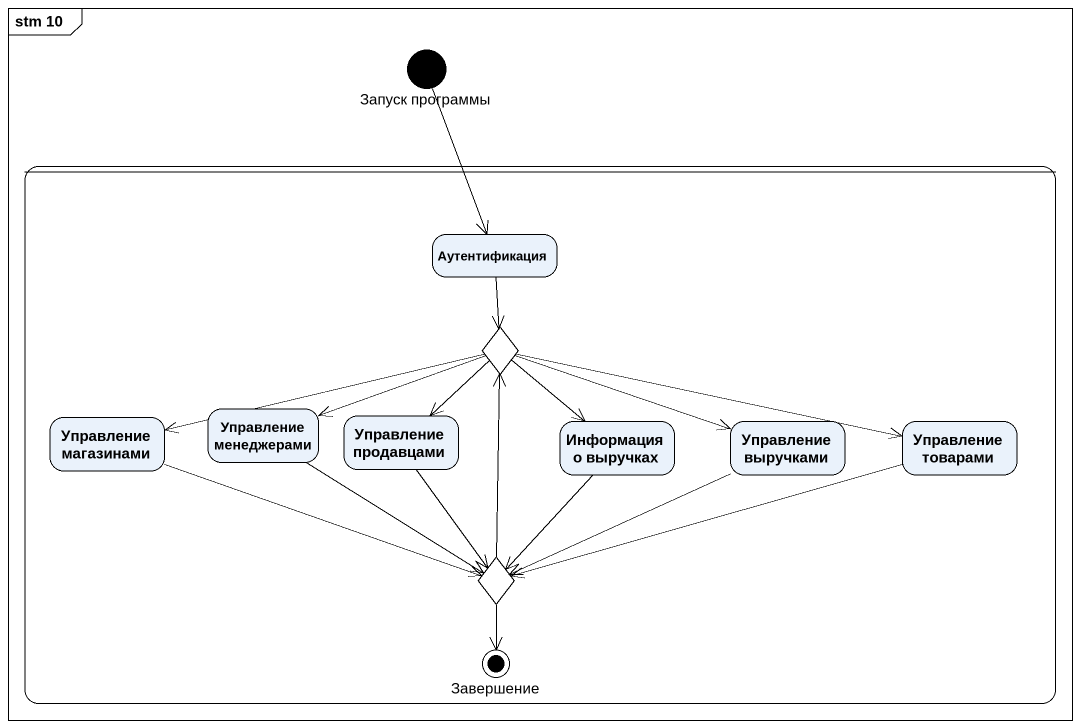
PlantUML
@startuml
mainframe stm 10
hide empty description
state "Запуск программы" as Запуск_программы <<start>>
state " " as state1 {
  state Аутентификация
  state choice1 <<choice>>
  state "Управление магазинами" as Управление_магазинами
  state "Управление менеджерами" as Управление_менеджерами
  state "Управление продавцами" as Управление_продавцами
  state "Информация о выручках" as Информация_о_выручках
  state "Управление выручками" as Управление_выручками
  state "Управление товарами" as Управление_товарами
  state choice2 <<choice>>
  state Завершение <<end>>
}
Запуск_программы --> Аутентификация
Аутентификация --> choice1
choice1 -left-> Управление_магазинами
choice1 -left-> Управление_менеджерами
choice1 --> Управление_продавцами
choice1 --> Информация_о_выручках
choice1 -right-> Управление_выручками
choice1 -right-> Управление_товарами
Управление_магазинами -right-> choice2
Управление_менеджерами --> choice2
Управление_продавцами --> choice2
Информация_о_выручках --> choice2
Управление_выручками -left-> choice2
Управление_товарами -left-> choice2
choice2 -up-> choice1
choice2 --> Завершение
@enduml
